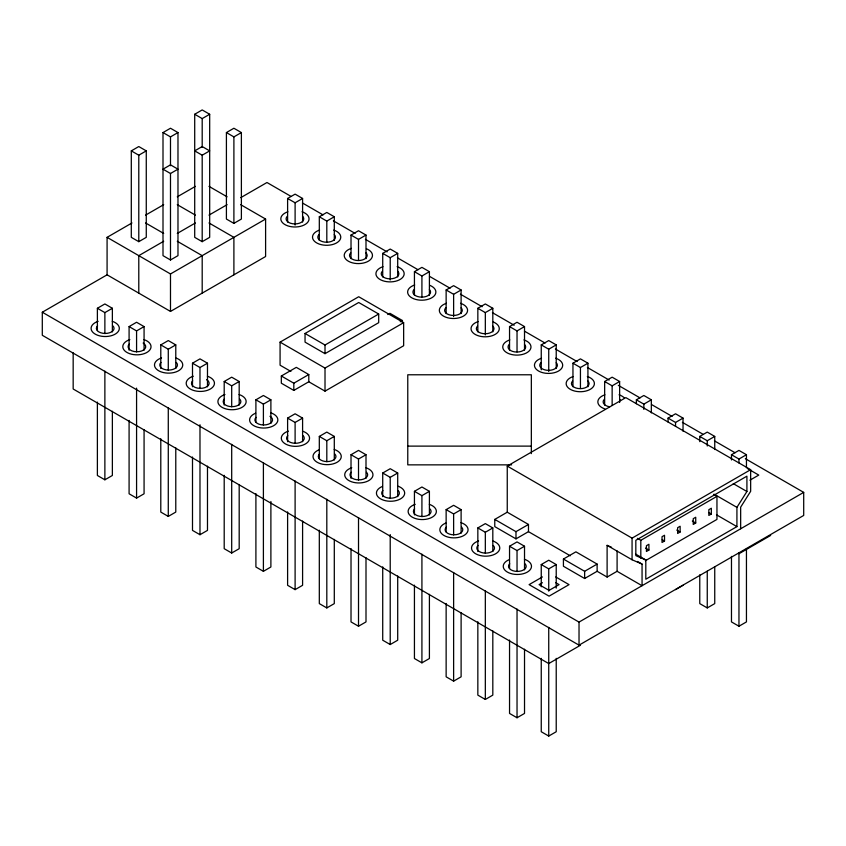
<?xml version="1.0" encoding="UTF-8"?>
<svg xmlns="http://www.w3.org/2000/svg" width="846" height="846" viewBox="0 0 846 846"><rect width="100%" height="100%" fill="white"/><g stroke="black" fill="none" stroke-linecap="round" stroke-linejoin="round"><path stroke-width="1.27" d="M73.168 352.814L73.168 389.001L548.737 663.56L580.441 645.255M97.385 402.104L97.385 475.473L104.872 479.798L112.37 475.473L112.37 411.272M97.385 330.564L97.385 308.282L104.872 303.957L112.37 308.282L112.37 331.875M104.872 479.798L104.872 371.119M104.872 333.578L104.872 312.608L112.37 308.282M129.089 420.409L129.089 493.778L136.576 498.104L144.074 493.778L144.074 429.578M129.089 350.17L129.089 326.588L136.576 322.263L144.074 326.588L144.074 350.17M136.576 498.104L136.576 388.134M136.576 351.883L136.576 330.913L144.074 326.588M160.793 438.714L160.793 512.084L168.28 516.409L175.778 512.084L175.778 447.883M160.793 368.475L160.793 344.893L168.28 340.568L175.778 344.893L175.778 368.475M168.28 516.409L168.28 407.73M168.28 370.178L168.28 349.218L175.778 344.893M192.497 457.009L192.497 530.389L199.984 534.714L207.482 530.389L207.482 466.188M192.497 386.781L192.497 363.198L199.984 358.873L207.482 363.198L207.482 386.781M199.984 534.714L199.984 424.745M199.984 388.483L199.984 367.524L207.482 363.198M224.201 475.315L224.201 548.694L231.698 553.02L239.185 548.694L239.185 484.494M224.201 405.086L224.201 381.504L231.698 377.179L239.185 381.504L239.185 405.086M231.698 553.02L231.698 444.34M231.698 406.789L231.698 385.829L239.185 381.504M255.904 493.62L255.904 567L263.402 571.325L270.889 567L270.889 501.488M255.904 422.08L255.904 399.809L263.402 395.484L270.889 399.809L270.889 423.391M263.402 571.325L263.402 462.646M263.402 425.094L263.402 404.134L270.889 399.809M287.608 511.925L287.608 585.305L295.106 589.63L302.593 585.305L302.593 521.094M287.608 441.697L287.608 418.114L295.106 413.789L302.593 418.114L302.593 441.697M287.608 222.043L287.608 198.461L295.106 194.136L302.593 198.461L302.593 222.043M295.106 589.63L295.106 480.951M295.106 443.399L295.106 422.44L302.593 418.114M295.106 225.057L295.106 202.786L302.593 198.461M319.312 530.231L319.312 603.61L326.81 607.925L334.297 603.61L334.297 539.399M319.312 458.691L319.312 436.42L326.81 432.095L334.297 436.42L334.297 460.002M319.312 240.349L319.312 216.766L326.81 212.441L334.297 216.766L334.297 240.349M326.81 607.925L326.81 499.246M326.81 461.705L326.81 440.734L334.297 436.42M326.81 242.051L326.81 221.092L334.297 216.766M351.016 548.536L351.016 621.916L358.514 626.23L366.001 621.916L366.001 557.704M351.016 478.307L351.016 454.725L358.514 450.4L366.001 454.725L366.001 478.307M351.016 258.654L351.016 235.072L358.514 230.746L366.001 235.072L366.001 258.654M358.514 626.23L358.514 517.551M358.514 480.01L358.514 459.04L366.001 454.725M358.514 260.357L358.514 239.397L366.001 235.072M382.72 566.841L382.72 640.211L390.218 644.536L397.705 640.211L397.705 576.01M382.72 496.613L382.72 473.02L390.218 468.705L397.705 473.02L397.705 496.613M382.72 276.959L382.72 253.377L390.218 249.052L397.705 253.377L397.705 276.959M390.218 644.536L390.218 534.566M390.218 498.315L390.218 477.345L397.705 473.02M390.218 279.973L390.218 257.692L397.705 253.377M414.434 585.146L414.434 658.516L421.921 662.841L429.408 658.516L429.408 594.315M414.434 514.918L414.434 491.325L421.921 487L429.408 491.325L429.408 514.918M414.434 295.265L414.434 271.682L421.921 267.357L429.408 271.682L429.408 295.265M421.921 662.841L421.921 554.162M421.921 516.62L421.921 495.65L429.408 491.325M421.921 296.967L421.921 275.997L429.408 271.682M446.138 603.452L446.138 676.821L453.625 681.146L461.112 676.821L461.112 612.62M446.138 531.912L446.138 509.63L453.625 505.305L461.112 509.63L461.112 533.213M446.138 313.57L446.138 289.977L453.625 285.662L461.112 289.977L461.112 313.57M453.625 681.146L453.625 572.467M453.625 534.926L453.625 513.956L461.112 509.63M453.625 316.584L453.625 294.302L461.112 289.977M477.842 621.757L477.842 695.126L485.329 699.452L492.816 695.126L492.816 630.926M477.842 551.518L477.842 527.936L485.329 523.611L492.816 527.936L492.816 551.518M477.842 331.875L477.842 308.282L485.329 303.957L492.816 308.282L492.816 331.875M485.329 699.452L485.329 590.772M485.329 553.221L485.329 532.261L492.816 527.936M485.329 334.889L485.329 312.608L492.816 308.282M509.546 640.052L509.546 713.432L517.033 717.757L524.52 713.432L524.52 649.231M509.546 568.512L509.546 546.241L517.033 541.916L524.52 546.241L524.52 569.823M509.546 350.17L509.546 326.588L517.033 322.263L524.52 326.588L524.52 350.17M517.033 717.757L517.033 609.078M517.033 571.526L517.033 550.566L524.52 546.241M517.033 351.883L517.033 330.913L524.52 326.588M541.25 658.357L541.25 731.737L548.737 736.062L556.224 731.737L556.224 658.357M541.25 586.817L541.25 564.546L548.737 560.221L556.224 564.546L556.224 588.129M541.25 369.787L541.25 344.893L548.737 340.568L556.224 344.893L556.224 368.475M548.737 736.062L548.737 627.383M548.737 591.143L548.737 568.872L556.224 564.546M548.737 371.489L548.737 349.218L556.224 344.893M572.953 386.781L572.953 363.198L580.441 358.873L587.928 363.198L587.928 386.781M580.441 388.483L580.441 367.524L587.928 363.198M604.657 405.086L604.657 381.504L612.144 377.179L619.632 381.504L619.632 402.463M612.144 405.477L612.144 385.829L619.632 381.504M651.335 412.911L651.335 399.809L643.848 395.484L636.361 399.809L636.361 403.743M683.039 431.217L683.039 418.114L675.552 413.789L668.065 418.114L668.065 422.038M699.769 574.783L699.769 603.61L707.256 607.925L714.743 603.61L714.743 566.915M707.256 607.925L707.256 571.24M714.743 449.522L714.743 436.42L707.256 432.095L699.769 436.42L699.769 441.654M731.473 556.393L731.473 621.916L738.96 626.23L746.447 621.916L746.447 548.536M738.96 626.23L738.96 552.861M746.447 467.827L746.447 454.725L738.96 450.4L731.473 454.725L731.473 459.96M736.919 507.357L746.912 491.505L746.912 476.171L635.822 540.308L635.822 555.642L645.805 559.967L645.805 579.224L736.919 526.614L736.919 507.357L714.225 494.254M131.299 150.874L138.786 146.548L146.273 150.874L146.273 237.345L138.786 241.67L131.299 237.345L131.299 150.874L138.786 155.199L146.273 150.874M163.003 132.568L170.49 128.243L177.977 132.568L177.977 255.651L170.49 259.976L163.003 255.651L163.003 132.568L170.49 136.893L177.977 132.568M194.707 114.263L202.194 109.938L209.681 114.263L209.681 237.345L202.194 241.67L194.707 237.345L194.707 114.263L202.194 118.588L209.681 114.263M226.411 132.568L233.898 128.243L241.385 132.568L241.385 219.051L233.898 223.365L226.411 219.051L226.411 132.568L233.898 136.893L241.385 132.568M170.49 173.504L177.977 169.179L170.49 164.854L163.003 169.179L170.49 173.504L170.49 259.976M202.194 155.199L209.681 150.874L202.194 146.548L194.707 150.874L202.194 155.199L202.194 241.67M240.687 204.669L265.602 219.051L265.602 256.518L170.49 311.434L107.082 274.823L107.082 237.345L131.987 222.963M145.575 215.127L163.701 204.669M177.279 196.822L195.405 186.363M163.701 241.269L138.786 255.651L138.786 293.128M177.279 233.433L195.405 222.963M208.983 215.127L227.109 204.669M745.337 458.691L803.7 492.383L803.7 515.447L579.024 645.16L42.3 335.291L42.3 312.227L107.305 274.696M240.74 197.657L266.976 182.514L291.003 196.388M107.082 237.345L170.49 273.956L265.602 219.051M290.897 371.436L280.079 365.197L280.079 342.133L358.715 296.735L403.648 322.675L403.648 345.739L325.012 391.138L308.79 381.768L293.816 390.418L281.327 383.206L281.327 376.005L296.312 367.354L308.79 374.556L308.79 381.768M305.046 333.483L358.715 302.498L378.691 314.025L378.691 322.675L325.012 353.66L305.046 342.133L305.046 333.483L325.012 345.009L378.691 314.025M387.785 314.543L389.921 313.306L402.4 320.518L402.4 322.918M281.327 376.005L293.816 383.206L308.79 374.556M400.264 321.744L402.4 320.518M280.079 342.133L325.012 368.073L403.648 322.675M570.257 555.78L528.475 531.658L528.475 524.457L507.251 512.2L507.251 466.083L625.828 397.62L750.656 469.689L750.656 491.304L740.662 507.156L740.662 528.782M636.361 399.809L643.848 404.134L651.335 399.809M528.475 531.658L515.986 538.87L494.773 526.614L494.773 519.412L507.251 512.2M668.065 418.114L675.552 422.44L683.039 418.114M494.773 519.412L515.986 531.658L528.475 524.457M699.769 436.42L707.256 440.734L714.743 436.42M563.425 559.047L575.904 551.835L597.128 564.092L597.128 571.293L584.639 578.505L563.425 566.249L563.425 559.047L584.639 571.293L597.128 564.092M731.473 454.725L738.96 459.04L746.447 454.725M542.413 576.94L529.099 584.628L549.065 596.155L569.041 584.628L555.727 576.94M542.413 582.704L539.082 584.628L549.065 590.392L559.058 584.628L555.727 582.704M507.251 466.083L632.068 538.141L750.656 469.689M637.408 538.342L640.813 540.308L716.953 496.348L716.953 519.412L645.361 560.739M749.884 480.211L758.767 475.092L747.674 468.684M648.924 550.037L646.429 551.476L646.429 545.712L648.924 544.274L648.924 550.037L645.519 548.071M664.522 541.028L662.027 542.466L662.027 536.702L664.522 535.264L664.522 541.028L662.259 539.716M680.131 532.018L677.635 533.466L677.635 527.693L680.131 526.254L680.131 532.018L676.726 530.051M695.729 523.008L693.234 524.457L693.234 518.693L695.729 517.244L695.729 523.008L692.324 521.051M711.338 514.008L708.842 515.447L708.842 509.683L711.338 508.235L711.338 514.008L709.064 512.697M597.128 571.293L607.111 577.057L617.094 571.293L642.061 585.707L642.061 564.092L637.524 561.469M42.3 312.227L579.024 622.096L803.7 492.383M675.552 589.63L683.039 585.305M738.96 553.739L770.664 535.433M407.772 446.117L531.341 446.117M511.619 464.856L407.772 464.856L407.772 374.778L531.341 374.778L531.341 453.615M607.111 577.057L607.111 545.353L611.552 547.277M607.111 545.353L632.068 559.766L642.061 564.092M302.456 202.998L323.056 214.884M333.356 220.827L355.098 233.39M365.398 239.333L387.14 251.886M397.44 257.829L418.04 269.726M429.482 276.335L450.083 288.222M460.383 294.175L482.125 306.728M492.425 312.671L514.167 325.224M524.467 331.167L545.067 343.064M555.367 349.007L577.109 361.559M587.41 367.513L609.152 380.065M618.31 385.353L640.052 397.906M651.494 404.515L672.094 416.401M682.394 422.355L702.994 434.241M714.436 440.851L735.037 452.747M287.608 198.461L295.106 202.786M319.312 216.766L326.81 221.092M351.016 235.072L358.514 239.397M382.72 253.377L390.218 257.692M414.434 271.682L421.921 275.997M446.138 289.977L453.625 294.302M477.842 308.282L485.329 312.608M509.546 326.588L517.033 330.913M541.25 344.893L548.737 349.218M572.953 363.198L580.441 367.524M604.657 381.504L612.144 385.829M733.292 483.648L746.912 491.505M208.983 186.363L227.109 196.822M713.548 494.381L716.953 496.348M716.499 514.823L736.919 526.614M177.279 204.669L195.405 215.127M208.983 222.963L233.898 237.345L233.898 274.823M145.575 222.963L163.701 233.433M177.279 241.269L202.194 255.651L202.194 293.128M635.589 554.067L645.805 559.967M97.385 308.282L104.872 312.608M129.089 326.588L136.576 330.913M160.793 344.893L168.28 349.218M192.497 363.198L199.984 367.524M224.201 381.504L231.698 385.829M255.904 399.809L263.402 404.134M287.608 418.114L295.106 422.44M319.312 436.42L326.81 440.734M351.016 454.725L358.514 459.04M382.72 473.02L390.218 477.345M414.434 491.325L421.921 495.65M446.138 509.63L453.625 513.956M477.842 527.936L485.329 532.261M509.546 546.241L517.033 550.566M541.25 564.546L548.737 568.872M738.96 459.04L738.96 462.974M707.256 440.734L707.256 445.979M675.552 422.44L675.552 426.363M643.848 404.134L643.848 409.369M640.813 540.308L640.813 558.244M632.068 538.141L632.068 559.766M617.094 550.947L617.094 571.293M584.639 571.293L584.639 578.505M579.024 622.096L579.024 645.16M515.986 531.658L515.986 538.87M325.012 345.009L325.012 353.66M325.012 368.073L325.012 391.138M293.816 383.206L293.816 390.418M233.898 136.893L233.898 223.365M202.194 118.588L202.194 147.416M170.49 136.893L170.49 165.721M170.49 273.956L170.49 311.434M138.786 155.199L138.786 241.67M239.672 399.037A8.83 5.097 0 0 1 232.026 406.683A8.83 5.097 0 0 1 224.38 399.037M269.969 416.285A8.83 5.097 0 0 1 270.487 423.169A8.83 5.097 0 0 1 258.665 424.068A8.83 5.097 0 0 1 256.084 417.342M524.425 559.259A14.118 8.153 0 0 1 528.443 571.378A14.118 8.153 0 0 1 507.092 571.917A14.118 8.153 0 0 1 509.271 559.64M525.006 563.774A8.83 5.097 0 0 1 517.361 571.42A8.83 5.097 0 0 1 509.715 563.774M239.09 394.522A14.118 8.153 0 0 1 242.844 406.82A14.118 8.153 0 0 1 221.208 406.82A14.118 8.153 0 0 1 224.962 394.522M176.264 362.426A8.83 5.097 0 0 1 168.618 370.072A8.83 5.097 0 0 1 160.973 362.426M206.561 379.674A8.83 5.097 0 0 1 207.08 386.559A8.83 5.097 0 0 1 195.257 387.457A8.83 5.097 0 0 1 192.677 380.732M207.386 376.216A14.118 8.153 0 0 1 211.14 388.526A14.118 8.153 0 0 1 189.504 388.526A14.118 8.153 0 0 1 193.258 376.216M175.682 357.911A14.118 8.153 0 0 1 179.437 370.22A14.118 8.153 0 0 1 157.8 370.22A14.118 8.153 0 0 1 161.554 357.911M112.856 325.816A8.83 5.097 0 0 1 105.211 333.461A8.83 5.097 0 0 1 97.565 325.816M143.154 343.064A8.83 5.097 0 0 1 143.672 349.948A8.83 5.097 0 0 1 131.849 350.847A8.83 5.097 0 0 1 129.269 344.121M112.275 321.311A14.118 8.153 0 0 1 116.029 333.61A14.118 8.153 0 0 1 94.392 333.61A14.118 8.153 0 0 1 98.147 321.311M143.979 339.616A14.118 8.153 0 0 1 147.733 351.915A14.118 8.153 0 0 1 126.096 351.915A14.118 8.153 0 0 1 129.85 339.616M492.721 540.954A14.118 8.153 0 0 1 496.475 553.263A14.118 8.153 0 0 1 474.839 553.263A14.118 8.153 0 0 1 478.603 540.954M493.303 545.469A8.83 5.097 0 0 1 485.657 553.115A8.83 5.097 0 0 1 478.011 545.469M461.599 527.164A8.83 5.097 0 0 1 453.953 534.809A8.83 5.097 0 0 1 446.307 527.164M461.017 522.659A14.118 8.153 0 0 1 465.036 534.767A14.118 8.153 0 0 1 443.685 535.307A14.118 8.153 0 0 1 445.863 523.04M398.191 490.553A8.83 5.097 0 0 1 390.545 498.199A8.83 5.097 0 0 1 382.9 490.553M429.895 508.858A8.83 5.097 0 0 1 422.249 516.504A8.83 5.097 0 0 1 414.603 508.858M429.313 504.353A14.118 8.153 0 0 1 433.067 516.652A14.118 8.153 0 0 1 411.431 516.652A14.118 8.153 0 0 1 415.185 504.353M397.609 486.048A14.118 8.153 0 0 1 401.628 498.167A14.118 8.153 0 0 1 380.277 498.696A14.118 8.153 0 0 1 382.445 486.429M366.487 472.258A8.83 5.097 0 0 1 358.841 479.894A8.83 5.097 0 0 1 351.196 472.258M365.906 467.743A14.118 8.153 0 0 1 369.66 480.042A14.118 8.153 0 0 1 348.023 480.042A14.118 8.153 0 0 1 351.777 467.743M334.202 449.438A14.118 8.153 0 0 1 338.22 461.556A14.118 8.153 0 0 1 316.869 462.096A14.118 8.153 0 0 1 319.037 449.818M334.783 453.953A8.83 5.097 0 0 1 327.138 461.588A8.83 5.097 0 0 1 319.492 453.953M303.08 435.648A8.83 5.097 0 0 1 295.434 443.293A8.83 5.097 0 0 1 287.788 435.648M302.498 431.132A14.118 8.153 0 0 1 306.252 443.431A14.118 8.153 0 0 1 284.616 443.431A14.118 8.153 0 0 1 288.37 431.132M270.794 412.827A14.118 8.153 0 0 1 274.802 424.946A14.118 8.153 0 0 1 253.462 425.485A14.118 8.153 0 0 1 255.629 413.208M609.691 406.799A8.83 5.097 0 0 1 604.33 399.323M619.621 399.323A8.83 5.097 0 0 1 620.499 400.549M604.911 408.935A14.118 8.153 0 0 1 604.911 394.807M619.039 394.807A14.118 8.153 0 0 1 624.211 397.8M587.336 376.512A14.118 8.153 0 0 1 591.09 388.811A14.118 8.153 0 0 1 569.453 388.811A14.118 8.153 0 0 1 573.207 376.512M587.917 381.017A8.83 5.097 0 0 1 580.271 388.663A8.83 5.097 0 0 1 572.626 381.017M556.213 362.712A8.83 5.097 0 0 1 548.568 370.358A8.83 5.097 0 0 1 540.922 362.712M555.632 358.207A14.118 8.153 0 0 1 559.386 370.506A14.118 8.153 0 0 1 537.749 370.506A14.118 8.153 0 0 1 541.503 358.207M523.928 339.902A14.118 8.153 0 0 1 527.682 352.2A14.118 8.153 0 0 1 506.045 352.2A14.118 8.153 0 0 1 509.8 339.902M524.509 344.417A8.83 5.097 0 0 1 516.864 352.052A8.83 5.097 0 0 1 509.218 344.417M492.806 326.112A8.83 5.097 0 0 1 485.16 333.747A8.83 5.097 0 0 1 477.514 326.112M461.102 307.807A8.83 5.097 0 0 1 453.456 315.452A8.83 5.097 0 0 1 445.81 307.807M460.52 303.291A14.118 8.153 0 0 1 464.274 315.59A14.118 8.153 0 0 1 442.638 315.59A14.118 8.153 0 0 1 446.392 303.291M493.26 321.977A14.118 8.153 0 0 1 495.428 334.255A14.118 8.153 0 0 1 474.088 333.715A14.118 8.153 0 0 1 478.096 321.596M429.398 289.501A8.83 5.097 0 0 1 421.752 297.147A8.83 5.097 0 0 1 414.106 289.501M429.853 285.366A14.118 8.153 0 0 1 432.02 297.644A14.118 8.153 0 0 1 410.68 297.105A14.118 8.153 0 0 1 414.688 284.986M365.99 252.891A8.83 5.097 0 0 1 358.344 260.536A8.83 5.097 0 0 1 350.699 252.891M397.694 271.196A8.83 5.097 0 0 1 390.048 278.842A8.83 5.097 0 0 1 382.403 271.196M397.112 266.68A14.118 8.153 0 0 1 400.867 278.979A14.118 8.153 0 0 1 379.23 278.979A14.118 8.153 0 0 1 382.984 266.68M366.445 248.756A14.118 8.153 0 0 1 368.613 261.033A14.118 8.153 0 0 1 347.262 260.494A14.118 8.153 0 0 1 351.28 248.375M302.582 216.28A8.83 5.097 0 0 1 294.937 223.926A8.83 5.097 0 0 1 287.291 216.28M334.286 234.585A8.83 5.097 0 0 1 326.641 242.231A8.83 5.097 0 0 1 318.995 234.585M302.001 211.775A14.118 8.153 0 0 1 305.755 224.074A14.118 8.153 0 0 1 284.119 224.074A14.118 8.153 0 0 1 287.873 211.775M333.705 230.07A14.118 8.153 0 0 1 337.459 242.379A14.118 8.153 0 0 1 315.822 242.379A14.118 8.153 0 0 1 319.577 230.07"/></g></svg>
